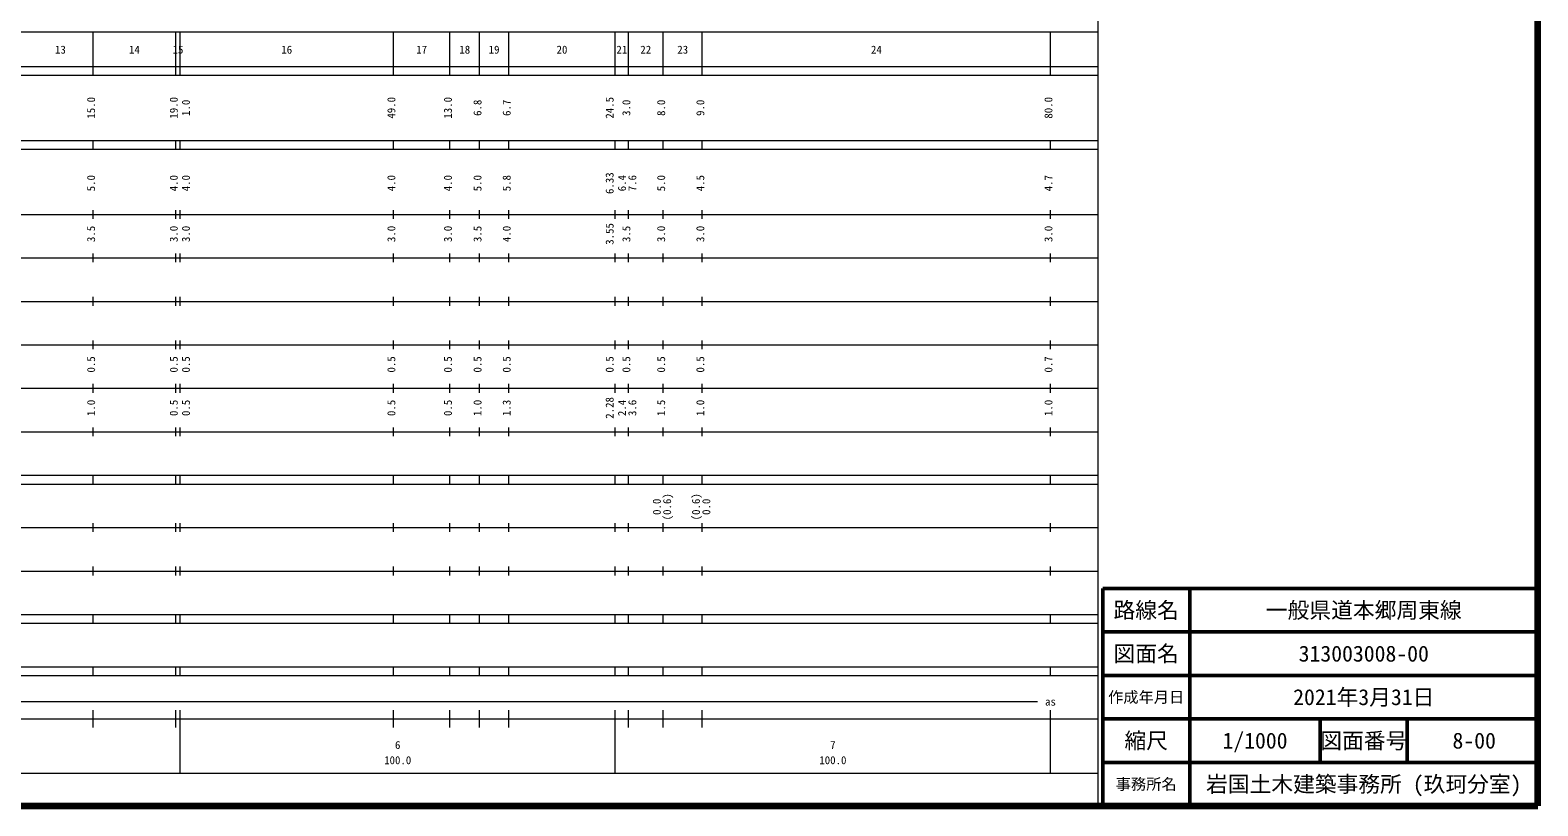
# Model space of a CAD drawing. Units: millimetres on the paper, enlarged 1000 times. Extents: x 40000 to 680000, y 20000 to 380000.
# Drawn here: x 333538 to 680000, y 20000 to 198357 of the extents above; entities that cross this region are included whole.
import ezdxf
from ezdxf.enums import TextEntityAlignment as Align

# ---------------------------------------------------------------- set-up
doc = ezdxf.new("R2010")
doc.units = ezdxf.units.MM
doc.header["$LTSCALE"] = 1000
for name, color, linetype, lineweight in [('M-TTL', 2, 'Continuous', 140), ('M-TTL-BAND', 7, 'Continuous', 13), ('M-TTL-FRAM', 2, 'Continuous', 50), ('M-TTL-LINE', 7, 'Continuous', 50)]:
    doc.layers.add(name, color=color, linetype=linetype, lineweight=lineweight)
doc.layers.add('M-TTL-TXT', color=7, linetype='Continuous')
doc.styles.add('ＭＳ ゴシック', font='')
doc.styles.get('ＭＳ ゴシック').set_extended_font_data('MS Gothic')

msp = doc.modelspace()

# ---------------------------------------------------------------- linework, layer by layer
at = {"layer": 'M-TTL'}
for p, q in [((680000, 20000), (680000, 380000)), ((40000, 20000), (680000, 20000))]:
    msp.add_line(p, q, dxfattribs=at)
at = {"layer": 'M-TTL-BAND'}
for p, q in [((579000, 20000), (579000, 370000)), ((68000, 198000), (579000, 198000)), ((348000, 188000), (348000, 198000)), ((367000, 188000), (367000, 198000)), ((368000, 188000), (368000, 198000)), ((417000, 188000), (417000, 198000)), ((430000, 188000), (430000, 198000)), ((436800, 188000), (436800, 198000)), ((443500, 188000), (443500, 198000)), ((468000, 188000), (468000, 198000)), ((471000, 188000), (471000, 198000)), ((479000, 188000), (479000, 198000)), ((488000, 188000), (488000, 198000)), ((568000, 188000), (568000, 198000)), ((40000, 190000), (579000, 190000)), ((40000, 188000), (579000, 188000)), ((40000, 173000), (579000, 173000)), ((40000, 171000), (579000, 171000)), ((348000, 171000), (348000, 173000)), ((367000, 171000), (367000, 173000)), ((368000, 171000), (368000, 173000)), ((417000, 171000), (417000, 173000)), ((430000, 171000), (430000, 173000)), ((436800, 171000), (436800, 173000)), ((443500, 171000), (443500, 173000)), ((468000, 171000), (468000, 173000)), ((471000, 171000), (471000, 173000)), ((479000, 171000), (479000, 173000)), ((488000, 171000), (488000, 173000)), ((568000, 171000), (568000, 173000)), ((40000, 156000), (579000, 156000)), ((348000, 155000), (348000, 157000)), ((367000, 155000), (367000, 157000)), ((368000, 155000), (368000, 157000)), ((417000, 155000), (417000, 157000)), ((430000, 155000), (430000, 157000)), ((436800, 155000), (436800, 157000)), ((443500, 155000), (443500, 157000)), ((468000, 155000), (468000, 157000)), ((471000, 155000), (471000, 157000)), ((479000, 155000), (479000, 157000)), ((488000, 155000), (488000, 157000)), ((568000, 155000), (568000, 157000)), ((46000, 146000), (579000, 146000)), ((348000, 145000), (348000, 147000)), ((367000, 145000), (367000, 147000)), ((368000, 145000), (368000, 147000)), ((417000, 145000), (417000, 147000)), ((430000, 145000), (430000, 147000)), ((436800, 145000), (436800, 147000)), ((443500, 145000), (443500, 147000)), ((468000, 145000), (468000, 147000)), ((471000, 145000), (471000, 147000)), ((479000, 145000), (479000, 147000)), ((488000, 145000), (488000, 147000)), ((568000, 145000), (568000, 147000)), ((52000, 136000), (579000, 136000)), ((348000, 135000), (348000, 137000)), ((367000, 135000), (367000, 137000)), ((368000, 135000), (368000, 137000)), ((417000, 135000), (417000, 137000)), ((430000, 135000), (430000, 137000)), ((436800, 135000), (436800, 137000)), ((443500, 135000), (443500, 137000)), ((468000, 135000), (468000, 137000)), ((471000, 135000), (471000, 137000)), ((479000, 135000), (479000, 137000)), ((488000, 135000), (488000, 137000)), ((568000, 135000), (568000, 137000)), ((46000, 126000), (579000, 126000)), ((348000, 125000), (348000, 127000)), ((367000, 125000), (367000, 127000)), ((368000, 125000), (368000, 127000)), ((417000, 125000), (417000, 127000)), ((430000, 125000), (430000, 127000)), ((436800, 125000), (436800, 127000)), ((443500, 125000), (443500, 127000)), ((468000, 125000), (468000, 127000)), ((471000, 125000), (471000, 127000)), ((479000, 125000), (479000, 127000)), ((488000, 125000), (488000, 127000)), ((568000, 125000), (568000, 127000)), ((52000, 116000), (579000, 116000)), ((348000, 115000), (348000, 117000)), ((367000, 115000), (367000, 117000)), ((368000, 115000), (368000, 117000)), ((417000, 115000), (417000, 117000)), ((430000, 115000), (430000, 117000)), ((436800, 115000), (436800, 117000)), ((443500, 115000), (443500, 117000)), ((468000, 115000), (468000, 117000)), ((471000, 115000), (471000, 117000)), ((479000, 115000), (479000, 117000)), ((488000, 115000), (488000, 117000)), ((568000, 115000), (568000, 117000)), ((46000, 106000), (579000, 106000)), ((348000, 105000), (348000, 107000)), ((367000, 105000), (367000, 107000)), ((368000, 105000), (368000, 107000)), ((417000, 105000), (417000, 107000)), ((430000, 105000), (430000, 107000)), ((436800, 105000), (436800, 107000)), ((443500, 105000), (443500, 107000)), ((468000, 105000), (468000, 107000)), ((471000, 105000), (471000, 107000)), ((479000, 105000), (479000, 107000)), ((488000, 105000), (488000, 107000)), ((568000, 105000), (568000, 107000)), ((40000, 96000), (579000, 96000)), ((40000, 94000), (579000, 94000)), ((348000, 94000), (348000, 96000)), ((367000, 94000), (367000, 96000)), ((368000, 94000), (368000, 96000)), ((417000, 94000), (417000, 96000)), ((430000, 94000), (430000, 96000)), ((436800, 94000), (436800, 96000)), ((443500, 94000), (443500, 96000)), ((468000, 94000), (468000, 96000)), ((471000, 94000), (471000, 96000)), ((479000, 94000), (479000, 96000)), ((488000, 94000), (488000, 96000)), ((568000, 94000), (568000, 96000)), ((49000, 84000), (579000, 84000)), ((348000, 83000), (348000, 85000)), ((367000, 83000), (367000, 85000)), ((368000, 83000), (368000, 85000)), ((417000, 83000), (417000, 85000)), ((430000, 83000), (430000, 85000)), ((436800, 83000), (436800, 85000)), ((443500, 83000), (443500, 85000)), ((468000, 83000), (468000, 85000)), ((471000, 83000), (471000, 85000)), ((479000, 83000), (479000, 85000)), ((488000, 83000), (488000, 85000)), ((568000, 83000), (568000, 85000)), ((40000, 74000), (579000, 74000)), ((348000, 73000), (348000, 75000)), ((367000, 73000), (367000, 75000)), ((368000, 73000), (368000, 75000)), ((417000, 73000), (417000, 75000)), ((430000, 73000), (430000, 75000)), ((436800, 73000), (436800, 75000)), ((443500, 73000), (443500, 75000)), ((468000, 73000), (468000, 75000)), ((471000, 73000), (471000, 75000)), ((479000, 73000), (479000, 75000)), ((488000, 73000), (488000, 75000)), ((568000, 73000), (568000, 75000)), ((40000, 64000), (579000, 64000)), ((348000, 62000), (348000, 64000)), ((367000, 62000), (367000, 64000)), ((368000, 62000), (368000, 64000)), ((417000, 62000), (417000, 64000)), ((430000, 62000), (430000, 64000)), ((436800, 62000), (436800, 64000)), ((443500, 62000), (443500, 64000)), ((468000, 62000), (468000, 64000)), ((471000, 62000), (471000, 64000)), ((479000, 62000), (479000, 64000)), ((488000, 62000), (488000, 64000)), ((568000, 62000), (568000, 64000)), ((40000, 62000), (579000, 62000)), ((40000, 52000), (579000, 52000)), ((348000, 50000), (348000, 52000)), ((367000, 50000), (367000, 52000)), ((368000, 50000), (368000, 52000)), ((417000, 50000), (417000, 52000)), ((430000, 50000), (430000, 52000)), ((436800, 50000), (436800, 52000)), ((443500, 50000), (443500, 52000)), ((468000, 50000), (468000, 52000)), ((471000, 50000), (471000, 52000)), ((479000, 50000), (479000, 52000)), ((488000, 50000), (488000, 52000)), ((568000, 50000), (568000, 52000)), ((40000, 50000), (579000, 50000)), ((71000, 44000), (565000, 44000)), ((348000, 38000), (348000, 42000)), ((367000, 38000), (367000, 42000)), ((368000, 27500), (368000, 42000)), ((417000, 38000), (417000, 42000)), ((430000, 38000), (430000, 42000)), ((436800, 38000), (436800, 42000)), ((443500, 38000), (443500, 42000)), ((468000, 27500), (468000, 42000)), ((471000, 38000), (471000, 42000)), ((479000, 38000), (479000, 42000)), ((488000, 38000), (488000, 42000)), ((568000, 27500), (568000, 42000)), ((40000, 40000), (579000, 40000)), ((68000, 27500), (579000, 27500))]:
    msp.add_line(p, q, dxfattribs=at)
at = {"layer": 'M-TTL-FRAM'}
for p, q in [((680000, 70000), (580000, 70000)), ((580000, 70000), (580000, 20000))]:
    msp.add_line(p, q, dxfattribs=at)
at = {"layer": 'M-TTL-LINE'}
for p, q in [((600000, 70000), (600000, 20000)), ((680000, 60000), (580000, 60000)), ((680000, 50000), (580000, 50000)), ((680000, 40000), (580000, 40000)), ((630000, 40000), (630000, 30000)), ((650000, 40000), (650000, 30000)), ((680000, 30000), (580000, 30000))]:
    msp.add_line(p, q, dxfattribs=at)

# ---------------------------------------------------------------- texts
at = {"layer": 'M-TTL-BAND', "style": 'ＭＳ ゴシック'}
for s, p in [('13', (340500, 192405)), ('14', (357500, 192405)), ('15', (367500, 192405)), ('16', (392500, 192405)), ('17', (423500, 192405)), ('18', (433400, 192405)), ('19', (440150, 192405)), ('20', (455750, 192405)), ('21', (469500, 192405)), ('22', (475000, 192405)), ('23', (483500, 192405)), ('24', (528000, 192405)), ('as', (568000, 42500)), ('6', (418000, 32523)), ('7', (518000, 32523)), ('100.0', (418000, 29033)), ('100.0', (518000, 29033))]:
    msp.add_text(s, height=1833, dxfattribs=at).set_placement(p, align=Align.BOTTOM_CENTER)
for s, p in [('15.0', (349000, 180500)), ('19.0', (368000, 180500)), ('1.0', (370795, 180500)), ('49.0', (418000, 180500)), ('13.0', (431000, 180500)), ('6.8', (437800, 180500)), ('6.7', (444500, 180500)), ('24.5', (468162, 180500)), ('3.0', (472000, 180500)), ('8.0', (480000, 180500)), ('9.0', (489000, 180500)), ('80.0', (569000, 180500)), ('5.0', (349000, 163174)), ('4.0', (368000, 163174)), ('4.0', (370795, 163174)), ('4.0', (418000, 163174)), ('4.0', (431000, 163174)), ('5.0', (437800, 163174)), ('5.8', (444500, 163174)), ('6.33', (468162, 163174)), ('6.4', (471000, 163174)), ('7.6', (473370, 163174)), ('5.0', (480000, 163174)), ('4.5', (489000, 163174)), ('4.7', (569000, 163174)), ('3.5', (349000, 151500)), ('3.0', (368000, 151500)), ('3.0', (370795, 151500)), ('3.0', (418000, 151500)), ('3.0', (431000, 151500)), ('3.5', (437800, 151500)), ('4.0', (444500, 151500)), ('3.55', (468162, 151500)), ('3.5', (472000, 151500)), ('3.0', (480000, 151500)), ('3.0', (489000, 151500)), ('3.0', (569000, 151500)), ('0.5', (349000, 121500)), ('0.5', (368000, 121500)), ('0.5', (370795, 121500)), ('0.5', (418000, 121500)), ('0.5', (431000, 121500)), ('0.5', (437800, 121500)), ('0.5', (444500, 121500)), ('0.5', (468162, 121500)), ('0.5', (472000, 121500)), ('0.5', (480000, 121500)), ('0.5', (489000, 121500)), ('0.7', (569000, 121500)), ('1.0', (349000, 111500)), ('0.5', (368000, 111500)), ('0.5', (370795, 111500)), ('0.5', (418000, 111500)), ('0.5', (431000, 111500)), ('1.0', (437800, 111500)), ('1.3', (444500, 111500)), ('2.28', (468162, 111500)), ('2.4', (471000, 111500)), ('3.6', (473370, 111500)), ('1.5', (480000, 111500)), ('1.0', (489000, 111500)), ('1.0', (569000, 111500)), ('0.0', (479000, 88764)), ('(0.6)', (481370, 88764)), ('(0.6)', (488000, 88764)), ('0.0', (490370, 88764))]:
    msp.add_text(s, height=1833, rotation=90, dxfattribs=at).set_placement(p, align=Align.BOTTOM_CENTER)
at = {"layer": 'M-TTL-TXT', "style": 'ＭＳ ゴシック'}
for s, height, p in [('路線名', 3666, (590000, 65000)), ('路線名', 3666, (590000, 65000)), ('一般県道本郷周東線', 3666, (640000, 65000)), ('図面名', 3666, (590000, 55000)), ('図面名', 3666, (590000, 55000)), ('313003008-00', 3666, (640000, 55000)), ('作成年月日', 2566, (590000, 45000)), ('作成年月日', 2566, (590000, 45000)), ('2021年3月31日', 3666, (640000, 45000)), ('縮尺', 3666, (590000, 35000)), ('縮尺', 3666, (590000, 35000)), ('1/1000', 3666, (615000, 35000)), ('図面番号', 3666, (640000, 35000)), ('図面番号', 3666, (640000, 35000)), (' 8-00', 3666, (664125, 35000)), ('事務所名', 2566, (590000, 25000)), ('事務所名', 2566, (590000, 25000)), ('岩国土木建築事務所 (玖珂分室)', 3666, (640000, 25000))]:
    msp.add_text(s, height=height, dxfattribs=at).set_placement(p, align=Align.MIDDLE_CENTER)

doc.saveas('drawing.dxf')
